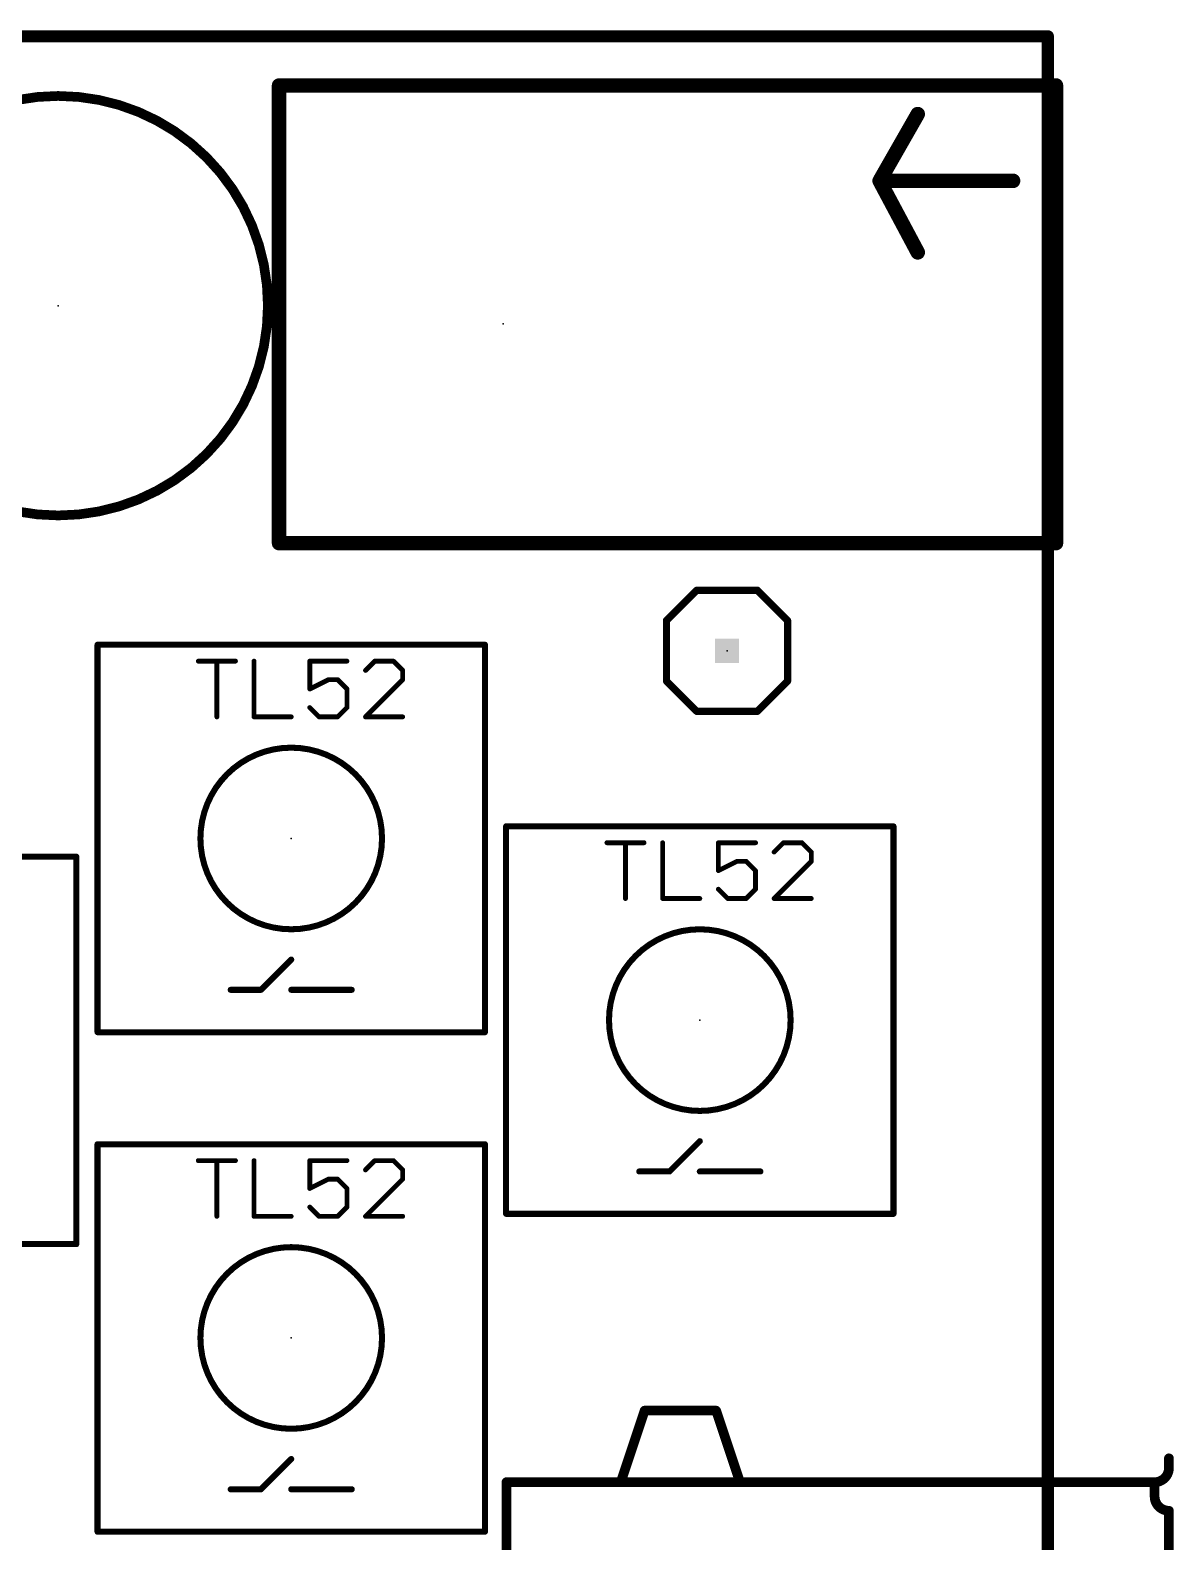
# Model space of a CAD drawing. Extents: x -0.2 to 4.76, y 0.34 to 5.06.
# Drawn here: x 3.559 to 4.504, y 3.807 to 5.055 of the extents above; entities that cross this region are included whole.
import ezdxf

# ---------------------------------------------------------------- set-up
doc = ezdxf.new("R2010")
doc.units = 0
for name, color, linetype in [('21', 253, 'CONTINUOUS'), ('22', 253, 'CONTINUOUS'), ('23', 7, 'CONTINUOUS'), ('24', 7, 'CONTINUOUS'), ('46', 140, 'CONTINUOUS'), ('51', 253, 'CONTINUOUS')]:
    doc.layers.add(name, color=color, linetype=linetype)

# ---------------------------------------------------------------- blocks, each defined once
blk = doc.blocks.new('RECT')
blk.add_solid([(-0.5, -0.5), (0.5, -0.5), (-0.5, 0.5), (0.5, 0.5)])

msp = doc.modelspace()

# ---------------------------------------------------------------- linework, layer by layer
at = {"layer": '21'}
for points, const_width in [([(4.085, 4.5675), (4.11, 4.5925)], 0.006), ([(4.11, 4.5925), (4.16, 4.5925)], 0.006), ([(4.16, 4.5925), (4.185, 4.5675)], 0.006), ([(4.085, 4.5175), (4.085, 4.5675)], 0.006), ([(4.185, 4.5675), (4.185, 4.5175)], 0.006), ([(3.615, 4.2275), (3.615, 4.5475)], 0.005), ([(3.615, 4.5475), (3.935, 4.5475)], 0.005), ([(3.935, 4.5475), (3.935, 4.2275)], 0.005), ([(3.69826, 4.533964), (3.728953, 4.533964)], 0.004), ([(3.713606, 4.487925), (3.713606, 4.533964)], 0.004), ([(3.744299, 4.533964), (3.744299, 4.487925)], 0.004), ([(3.821031, 4.533964), (3.790338, 4.533964)], 0.004), ([(3.790338, 4.533964), (3.790338, 4.510945)], 0.004), ([(3.844051, 4.533964), (3.836378, 4.526291)], 0.004), ([(3.859397, 4.533964), (3.844051, 4.533964)], 0.004), ([(3.86707, 4.526291), (3.859397, 4.533964)], 0.004), ([(3.790338, 4.510945), (3.805685, 4.518618)], 0.004), ([(3.805685, 4.518618), (3.813358, 4.518618)], 0.004), ([(3.813358, 4.518618), (3.821031, 4.510945)], 0.004), ([(3.836378, 4.487925), (3.86707, 4.518618)], 0.004), ([(3.86707, 4.518618), (3.86707, 4.526291)], 0.004), ([(4.085, 4.5175), (4.11, 4.4925)], 0.006), ([(4.16, 4.4925), (4.185, 4.5175)], 0.006), ([(3.821031, 4.510945), (3.821031, 4.495598)], 0.004), ([(3.798011, 4.487925), (3.790338, 4.495598)], 0.004), ([(3.821031, 4.495598), (3.813358, 4.487925)], 0.004), ([(4.11, 4.4925), (4.16, 4.4925)], 0.006), ([(3.744299, 4.487925), (3.774992, 4.487925)], 0.004), ([(3.813358, 4.487925), (3.798011, 4.487925)], 0.004), ([(3.86707, 4.487925), (3.836378, 4.487925)], 0.004), ([(3.9525, 4.0775), (3.9525, 4.3975)], 0.005), ([(3.9525, 4.3975), (4.2725, 4.3975)], 0.005), ([(4.2725, 4.3975), (4.2725, 4.0775)], 0.005), ([(4.03576, 4.383964), (4.066453, 4.383964)], 0.004), ([(4.051106, 4.337925), (4.051106, 4.383964)], 0.004), ([(4.081799, 4.383964), (4.081799, 4.337925)], 0.004), ([(4.158531, 4.383964), (4.127838, 4.383964)], 0.004), ([(4.127838, 4.383964), (4.127838, 4.360945)], 0.004), ([(4.181551, 4.383964), (4.173878, 4.376291)], 0.004), ([(4.196897, 4.383964), (4.181551, 4.383964)], 0.004), ([(4.20457, 4.376291), (4.196897, 4.383964)], 0.004), ([(3.2775, 4.3725), (3.5975, 4.3725)], 0.005), ([(3.5975, 4.3725), (3.5975, 4.0525)], 0.005), ([(4.127838, 4.360945), (4.143185, 4.368618)], 0.004), ([(4.143185, 4.368618), (4.150858, 4.368618)], 0.004), ([(4.150858, 4.368618), (4.158531, 4.360945)], 0.004), ([(4.173878, 4.337925), (4.20457, 4.368618)], 0.004), ([(4.20457, 4.368618), (4.20457, 4.376291)], 0.004), ([(4.158531, 4.360945), (4.158531, 4.345598)], 0.004), ([(4.135511, 4.337925), (4.127838, 4.345598)], 0.004), ([(4.158531, 4.345598), (4.150858, 4.337925)], 0.004), ([(4.081799, 4.337925), (4.112492, 4.337925)], 0.004), ([(4.150858, 4.337925), (4.135511, 4.337925)], 0.004), ([(4.20457, 4.337925), (4.173878, 4.337925)], 0.004), ([(3.75, 4.2625), (3.775, 4.2875)], 0.005), ([(3.725, 4.2625), (3.75, 4.2625)], 0.005), ([(3.775, 4.2625), (3.825, 4.2625)], 0.005), ([(3.935, 4.2275), (3.615, 4.2275)], 0.005), ([(3.615, 3.815), (3.615, 4.135)], 0.005), ([(3.615, 4.135), (3.935, 4.135)], 0.005), ([(3.935, 4.135), (3.935, 3.815)], 0.005), ([(4.0875, 4.1125), (4.1125, 4.1375)], 0.005), ([(3.69826, 4.121464), (3.728953, 4.121464)], 0.004), ([(3.713606, 4.075425), (3.713606, 4.121464)], 0.004), ([(3.744299, 4.121464), (3.744299, 4.075425)], 0.004), ([(3.821031, 4.121464), (3.790338, 4.121464)], 0.004), ([(3.790338, 4.121464), (3.790338, 4.098445)], 0.004), ([(3.844051, 4.121464), (3.836378, 4.113791)], 0.004), ([(3.859397, 4.121464), (3.844051, 4.121464)], 0.004), ([(3.86707, 4.113791), (3.859397, 4.121464)], 0.004), ([(3.790338, 4.098445), (3.805685, 4.106118)], 0.004), ([(3.805685, 4.106118), (3.813358, 4.106118)], 0.004), ([(3.813358, 4.106118), (3.821031, 4.098445)], 0.004), ([(3.836378, 4.075425), (3.86707, 4.106118)], 0.004), ([(3.86707, 4.106118), (3.86707, 4.113791)], 0.004), ([(4.0625, 4.1125), (4.0875, 4.1125)], 0.005), ([(4.1125, 4.1125), (4.1625, 4.1125)], 0.005), ([(3.821031, 4.098445), (3.821031, 4.083098)], 0.004), ([(3.798011, 4.075425), (3.790338, 4.083098)], 0.004), ([(3.821031, 4.083098), (3.813358, 4.075425)], 0.004), ([(3.744299, 4.075425), (3.774992, 4.075425)], 0.004), ([(3.813358, 4.075425), (3.798011, 4.075425)], 0.004), ([(3.86707, 4.075425), (3.836378, 4.075425)], 0.004), ([(4.2725, 4.0775), (3.9525, 4.0775)], 0.005), ([(3.5975, 4.0525), (3.2775, 4.0525)], 0.005), ([(3.75, 3.85), (3.775, 3.875)], 0.005), ([(3.725, 3.85), (3.75, 3.85)], 0.005), ([(3.775, 3.85), (3.825, 3.85)], 0.005), ([(3.935, 3.815), (3.615, 3.815)], 0.005)]:
    msp.add_lwpolyline(points, dxfattribs=dict(at, const_width=const_width))
for points, const_width in [([(4.11, 4.594, 1), (4.11, 4.591)], 0.003), ([(4.111061, 4.591439, 1), (4.108939, 4.593561)], 0.003), ([(4.161061, 4.593561, 1), (4.158939, 4.591439)], 0.003), ([(4.16, 4.591, 1), (4.16, 4.594)], 0.003), ([(4.0865, 4.5675, 1), (4.0835, 4.5675)], 0.003), ([(4.083939, 4.568561, 1), (4.086061, 4.566439)], 0.003), ([(4.1865, 4.5675, 1), (4.1835, 4.5675)], 0.003), ([(4.183939, 4.566439, 1), (4.186061, 4.568561)], 0.003), ([(3.61625, 4.5475, 1), (3.61375, 4.5475)], 0.0025), ([(3.615, 4.54875, 1), (3.615, 4.54625)], 0.0025), ([(3.93625, 4.5475, 1), (3.93375, 4.5475)], 0.0025), ([(3.935, 4.54625, 1), (3.935, 4.54875)], 0.0025), ([(3.69826, 4.534964, 1), (3.69826, 4.532964)], 0.002), ([(3.714606, 4.533964, 1), (3.712606, 4.533964)], 0.002), ([(3.728953, 4.532964, 1), (3.728953, 4.534964)], 0.002), ([(3.745299, 4.533964, 1), (3.743299, 4.533964)], 0.002), ([(3.790338, 4.534964, 1), (3.790338, 4.532964)], 0.002), ([(3.791338, 4.533964, 1), (3.789338, 4.533964)], 0.002), ([(3.821031, 4.532964, 1), (3.821031, 4.534964)], 0.002), ([(3.844051, 4.534964, 1), (3.844051, 4.532964)], 0.002), ([(3.844758, 4.533257, 1), (3.843344, 4.534672)], 0.002), ([(3.860104, 4.534672, 1), (3.85869, 4.533257)], 0.002), ([(3.859397, 4.532964, 1), (3.859397, 4.534964)], 0.002), ([(3.805685, 4.519618, 1), (3.805685, 4.517618)], 0.002), ([(3.806132, 4.517724, 1), (3.805237, 4.519512)], 0.002), ([(3.814065, 4.519325, 1), (3.812651, 4.517911)], 0.002), ([(3.813358, 4.517618, 1), (3.813358, 4.519618)], 0.002), ([(3.83567, 4.526998, 1), (3.837085, 4.525584)], 0.002), ([(3.86807, 4.526291, 1), (3.86607, 4.526291)], 0.002), ([(3.86607, 4.518618, 1), (3.86807, 4.518618)], 0.002), ([(3.866363, 4.525584, 1), (3.867777, 4.526998)], 0.002), ([(3.867777, 4.517911, 1), (3.866363, 4.519325)], 0.002), ([(4.086061, 4.518561, 1), (4.083939, 4.516439)], 0.003), ([(4.0835, 4.5175, 1), (4.0865, 4.5175)], 0.003), ([(4.1835, 4.5175, 1), (4.1865, 4.5175)], 0.003), ([(4.186061, 4.516439, 1), (4.183939, 4.518561)], 0.003), ([(3.789891, 4.511839, 1), (3.790786, 4.51005)], 0.002), ([(3.789338, 4.510945, 1), (3.791338, 4.510945)], 0.002), ([(3.822031, 4.510945, 1), (3.820031, 4.510945)], 0.002), ([(3.820324, 4.510238, 1), (3.821738, 4.511652)], 0.002), ([(3.791045, 4.496305, 1), (3.789631, 4.494891)], 0.002), ([(3.820031, 4.495598, 1), (3.822031, 4.495598)], 0.002), ([(3.821738, 4.494891, 1), (3.820324, 4.496305)], 0.002), ([(4.11, 4.494, 1), (4.11, 4.491)], 0.003), ([(4.108939, 4.491439, 1), (4.111061, 4.493561)], 0.003), ([(4.158939, 4.493561, 1), (4.161061, 4.491439)], 0.003), ([(4.16, 4.491, 1), (4.16, 4.494)], 0.003), ([(3.712606, 4.487925, 1), (3.714606, 4.487925)], 0.002), ([(3.744299, 4.488925, 1), (3.744299, 4.486925)], 0.002), ([(3.743299, 4.487925, 1), (3.745299, 4.487925)], 0.002), ([(3.774992, 4.486925, 1), (3.774992, 4.488925)], 0.002), ([(3.798011, 4.488925, 1), (3.798011, 4.486925)], 0.002), ([(3.797304, 4.487218, 1), (3.798719, 4.488632)], 0.002), ([(3.812651, 4.488632, 1), (3.814065, 4.487218)], 0.002), ([(3.813358, 4.486925, 1), (3.813358, 4.488925)], 0.002), ([(3.83567, 4.488632, 1), (3.837085, 4.487218)], 0.002), ([(3.836378, 4.488925, 1), (3.836378, 4.486925)], 0.002), ([(3.86707, 4.486925, 1), (3.86707, 4.488925)], 0.002), ([(3.775, 4.3125, 1), (3.775, 4.4625, 1), (3.775, 4.3125)], 0.005), ([(3.95375, 4.3975, 1), (3.95125, 4.3975)], 0.0025), ([(3.9525, 4.39875, 1), (3.9525, 4.39625)], 0.0025), ([(4.27375, 4.3975, 1), (4.27125, 4.3975)], 0.0025), ([(4.2725, 4.39625, 1), (4.2725, 4.39875)], 0.0025), ([(4.03576, 4.384964, 1), (4.03576, 4.382964)], 0.002), ([(4.052106, 4.383964, 1), (4.050106, 4.383964)], 0.002), ([(4.066453, 4.382964, 1), (4.066453, 4.384964)], 0.002), ([(4.082799, 4.383964, 1), (4.080799, 4.383964)], 0.002), ([(4.127838, 4.384964, 1), (4.127838, 4.382964)], 0.002), ([(4.128838, 4.383964, 1), (4.126838, 4.383964)], 0.002), ([(4.158531, 4.382964, 1), (4.158531, 4.384964)], 0.002), ([(4.181551, 4.384964, 1), (4.181551, 4.382964)], 0.002), ([(4.182258, 4.383257, 1), (4.180844, 4.384672)], 0.002), ([(4.197604, 4.384672, 1), (4.19619, 4.383257)], 0.002), ([(4.196897, 4.382964, 1), (4.196897, 4.384964)], 0.002), ([(3.59875, 4.3725, 1), (3.59625, 4.3725)], 0.0025), ([(3.5975, 4.37125, 1), (3.5975, 4.37375)], 0.0025), ([(4.143185, 4.369618, 1), (4.143185, 4.367618)], 0.002), ([(4.143632, 4.367724, 1), (4.142737, 4.369512)], 0.002), ([(4.151565, 4.369325, 1), (4.150151, 4.367911)], 0.002), ([(4.150858, 4.367618, 1), (4.150858, 4.369618)], 0.002), ([(4.17317, 4.376998, 1), (4.174585, 4.375584)], 0.002), ([(4.20557, 4.376291, 1), (4.20357, 4.376291)], 0.002), ([(4.20357, 4.368618, 1), (4.20557, 4.368618)], 0.002), ([(4.203863, 4.375584, 1), (4.205277, 4.376998)], 0.002), ([(4.205277, 4.367911, 1), (4.203863, 4.369325)], 0.002), ([(4.127391, 4.361839, 1), (4.128286, 4.36005)], 0.002), ([(4.126838, 4.360945, 1), (4.128838, 4.360945)], 0.002), ([(4.159531, 4.360945, 1), (4.157531, 4.360945)], 0.002), ([(4.157824, 4.360238, 1), (4.159238, 4.361652)], 0.002), ([(4.128545, 4.346305, 1), (4.127131, 4.344891)], 0.002), ([(4.157531, 4.345598, 1), (4.159531, 4.345598)], 0.002), ([(4.159238, 4.344891, 1), (4.157824, 4.346305)], 0.002), ([(4.050106, 4.337925, 1), (4.052106, 4.337925)], 0.002), ([(4.081799, 4.338925, 1), (4.081799, 4.336925)], 0.002), ([(4.080799, 4.337925, 1), (4.082799, 4.337925)], 0.002), ([(4.112492, 4.336925, 1), (4.112492, 4.338925)], 0.002), ([(4.135511, 4.338925, 1), (4.135511, 4.336925)], 0.002), ([(4.134804, 4.337218, 1), (4.136219, 4.338632)], 0.002), ([(4.150151, 4.338632, 1), (4.151565, 4.337218)], 0.002), ([(4.150858, 4.336925, 1), (4.150858, 4.338925)], 0.002), ([(4.17317, 4.338632, 1), (4.174585, 4.337218)], 0.002), ([(4.173878, 4.338925, 1), (4.173878, 4.336925)], 0.002), ([(4.20457, 4.336925, 1), (4.20457, 4.338925)], 0.002), ([(4.1125, 4.1625, 1), (4.1125, 4.3125, 1), (4.1125, 4.1625)], 0.005), ([(3.775884, 4.286616, 1), (3.774116, 4.288384)], 0.0025), ([(3.725, 4.26375, 1), (3.725, 4.26125)], 0.0025), ([(3.749116, 4.263384, 1), (3.750884, 4.261616)], 0.0025), ([(3.75, 4.26125, 1), (3.75, 4.26375)], 0.0025), ([(3.775, 4.26375, 1), (3.775, 4.26125)], 0.0025), ([(3.825, 4.26125, 1), (3.825, 4.26375)], 0.0025), ([(3.615, 4.22875, 1), (3.615, 4.22625)], 0.0025), ([(3.61375, 4.2275, 1), (3.61625, 4.2275)], 0.0025), ([(3.93375, 4.2275, 1), (3.93625, 4.2275)], 0.0025), ([(3.935, 4.22625, 1), (3.935, 4.22875)], 0.0025), ([(3.61625, 4.135, 1), (3.61375, 4.135)], 0.0025), ([(3.615, 4.13625, 1), (3.615, 4.13375)], 0.0025), ([(3.93625, 4.135, 1), (3.93375, 4.135)], 0.0025), ([(3.935, 4.13375, 1), (3.935, 4.13625)], 0.0025), ([(4.113384, 4.136616, 1), (4.111616, 4.138384)], 0.0025), ([(3.69826, 4.122464, 1), (3.69826, 4.120464)], 0.002), ([(3.714606, 4.121464, 1), (3.712606, 4.121464)], 0.002), ([(3.728953, 4.120464, 1), (3.728953, 4.122464)], 0.002), ([(3.745299, 4.121464, 1), (3.743299, 4.121464)], 0.002), ([(3.790338, 4.122464, 1), (3.790338, 4.120464)], 0.002), ([(3.791338, 4.121464, 1), (3.789338, 4.121464)], 0.002), ([(3.821031, 4.120464, 1), (3.821031, 4.122464)], 0.002), ([(3.844051, 4.122464, 1), (3.844051, 4.120464)], 0.002), ([(3.844758, 4.120757, 1), (3.843344, 4.122172)], 0.002), ([(3.860104, 4.122172, 1), (3.85869, 4.120757)], 0.002), ([(3.859397, 4.120464, 1), (3.859397, 4.122464)], 0.002), ([(3.805685, 4.107118, 1), (3.805685, 4.105118)], 0.002), ([(3.806132, 4.105224, 1), (3.805237, 4.107012)], 0.002), ([(3.814065, 4.106825, 1), (3.812651, 4.105411)], 0.002), ([(3.813358, 4.105118, 1), (3.813358, 4.107118)], 0.002), ([(3.83567, 4.114498, 1), (3.837085, 4.113084)], 0.002), ([(3.86807, 4.113791, 1), (3.86607, 4.113791)], 0.002), ([(3.86607, 4.106118, 1), (3.86807, 4.106118)], 0.002), ([(3.866363, 4.113084, 1), (3.867777, 4.114498)], 0.002), ([(3.867777, 4.105411, 1), (3.866363, 4.106825)], 0.002), ([(4.0625, 4.11375, 1), (4.0625, 4.11125)], 0.0025), ([(4.086616, 4.113384, 1), (4.088384, 4.111616)], 0.0025), ([(4.0875, 4.11125, 1), (4.0875, 4.11375)], 0.0025), ([(4.1125, 4.11375, 1), (4.1125, 4.11125)], 0.0025), ([(4.1625, 4.11125, 1), (4.1625, 4.11375)], 0.0025), ([(3.789891, 4.099339, 1), (3.790786, 4.09755)], 0.002), ([(3.789338, 4.098445, 1), (3.791338, 4.098445)], 0.002), ([(3.822031, 4.098445, 1), (3.820031, 4.098445)], 0.002), ([(3.820324, 4.097738, 1), (3.821738, 4.099152)], 0.002), ([(3.791045, 4.083805, 1), (3.789631, 4.082391)], 0.002), ([(3.820031, 4.083098, 1), (3.822031, 4.083098)], 0.002), ([(3.821738, 4.082391, 1), (3.820324, 4.083805)], 0.002), ([(3.712606, 4.075425, 1), (3.714606, 4.075425)], 0.002), ([(3.744299, 4.076425, 1), (3.744299, 4.074425)], 0.002), ([(3.743299, 4.075425, 1), (3.745299, 4.075425)], 0.002), ([(3.774992, 4.074425, 1), (3.774992, 4.076425)], 0.002), ([(3.798011, 4.076425, 1), (3.798011, 4.074425)], 0.002), ([(3.797304, 4.074718, 1), (3.798719, 4.076132)], 0.002), ([(3.812651, 4.076132, 1), (3.814065, 4.074718)], 0.002), ([(3.813358, 4.074425, 1), (3.813358, 4.076425)], 0.002), ([(3.83567, 4.076132, 1), (3.837085, 4.074718)], 0.002), ([(3.836378, 4.076425, 1), (3.836378, 4.074425)], 0.002), ([(3.86707, 4.074425, 1), (3.86707, 4.076425)], 0.002), ([(3.9525, 4.07875, 1), (3.9525, 4.07625)], 0.0025), ([(3.95125, 4.0775, 1), (3.95375, 4.0775)], 0.0025), ([(4.27125, 4.0775, 1), (4.27375, 4.0775)], 0.0025), ([(4.2725, 4.07625, 1), (4.2725, 4.07875)], 0.0025), ([(3.59625, 4.0525, 1), (3.59875, 4.0525)], 0.0025), ([(3.5975, 4.05125, 1), (3.5975, 4.05375)], 0.0025), ([(3.775, 3.9, 1), (3.775, 4.05, 1), (3.775, 3.9)], 0.005), ([(3.775884, 3.874116, 1), (3.774116, 3.875884)], 0.0025), ([(3.725, 3.85125, 1), (3.725, 3.84875)], 0.0025), ([(3.749116, 3.850884, 1), (3.750884, 3.849116)], 0.0025), ([(3.75, 3.84875, 1), (3.75, 3.85125)], 0.0025), ([(3.775, 3.85125, 1), (3.775, 3.84875)], 0.0025), ([(3.825, 3.84875, 1), (3.825, 3.85125)], 0.0025), ([(3.615, 3.81625, 1), (3.615, 3.81375)], 0.0025), ([(3.61375, 3.815, 1), (3.61625, 3.815)], 0.0025), ([(3.93375, 3.815, 1), (3.93625, 3.815)], 0.0025), ([(3.935, 3.81375, 1), (3.935, 3.81625)], 0.0025)]:
    msp.add_lwpolyline(points, format="xyb", dxfattribs=dict(at, const_width=const_width))
at = {"layer": '22'}
for points, const_width in [([(4.406693, 5.00935), (3.764961, 5.00935)], 0.012), ([(3.764961, 5.00935), (3.764961, 4.631398)], 0.012), ([(4.406693, 4.631398), (4.406693, 5.00935)], 0.012), ([(4.261024, 4.93061), (4.29252, 4.985728)], 0.012), ([(4.37126, 4.93061), (4.261024, 4.93061)], 0.012), ([(4.261024, 4.93061), (4.29252, 4.871555)], 0.012), ([(3.764961, 4.631398), (4.406693, 4.631398)], 0.012), ([(4.047244, 3.855906), (4.066929, 3.914961)], 0.008), ([(4.066929, 3.914961), (4.125984, 3.914961)], 0.008), ([(4.125984, 3.914961), (4.145669, 3.855906)], 0.008), ([(4.5, 3.867717), (4.5, 3.875591)], 0.008), ([(3.952756, 3.344094), (3.952756, 3.855906)], 0.008), ([(3.952756, 3.855906), (4.047244, 3.855906)], 0.008), ([(4.047244, 3.855906), (4.145669, 3.855906)], 0.008), ([(4.145669, 3.855906), (4.488189, 3.855906)], 0.008), ([(4.488189, 3.855906), (4.488189, 3.855902)], 0.008), ([(4.488189, 3.855902), (4.488189, 3.844094)], 0.008), ([(4.5, 3.832283), (4.5, 3.367717)], 0.008)]:
    msp.add_lwpolyline(points, dxfattribs=dict(at, const_width=const_width))
for points, const_width in [([(3.764961, 5.01235, 1), (3.764961, 5.00635)], 0.006), ([(3.767961, 5.00935, 1), (3.761961, 5.00935)], 0.006), ([(4.409693, 5.00935, 1), (4.403693, 5.00935)], 0.006), ([(4.406693, 5.00635, 1), (4.406693, 5.01235)], 0.006), ([(3.5825, 4.654272, 1), (3.5825, 5.000728, 1), (3.5825, 4.654272)], 0.008), ([(4.295124, 4.98424, 1), (4.289915, 4.987217)], 0.006), ([(4.261024, 4.93361, 1), (4.261024, 4.92761)], 0.006), ([(4.263671, 4.932022, 1), (4.258377, 4.929198)], 0.006), ([(4.258419, 4.932099, 1), (4.263628, 4.929122)], 0.006), ([(4.37126, 4.92761, 1), (4.37126, 4.93361)], 0.006), ([(4.289873, 4.870143, 1), (4.295167, 4.872967)], 0.006), ([(3.764961, 4.634398, 1), (3.764961, 4.628398)], 0.006), ([(3.761961, 4.631398, 1), (3.767961, 4.631398)], 0.006), ([(4.403693, 4.631398, 1), (4.409693, 4.631398)], 0.006), ([(4.406693, 4.628398, 1), (4.406693, 4.634398)], 0.006), ([(4.066929, 3.916961, 1), (4.066929, 3.912961)], 0.004), ([(4.068827, 3.914328, 1), (4.065032, 3.915593)], 0.004), ([(4.127882, 3.915593, 1), (4.124087, 3.914328)], 0.004), ([(4.125984, 3.912961, 1), (4.125984, 3.916961)], 0.004), ([(4.488189, 3.855902, 0.414214), (4.5, 3.867713)], 0.008), ([(4.502, 3.875591, 1), (4.498, 3.875591)], 0.004), ([(4.502, 3.867713, 1), (4.498, 3.867713)], 0.004), ([(3.954756, 3.855906, 1), (3.950756, 3.855906)], 0.004), ([(3.952756, 3.857906, 1), (3.952756, 3.853906)], 0.004), ([(4.047244, 3.857906, 1), (4.047244, 3.853906)], 0.004), ([(4.045347, 3.856538, 1), (4.049141, 3.855273)], 0.004), ([(4.047244, 3.853906, 1), (4.047244, 3.857906)], 0.004), ([(4.145669, 3.857906, 1), (4.145669, 3.853906)], 0.004), ([(4.143772, 3.855273, 1), (4.147567, 3.856538)], 0.004), ([(4.145669, 3.853906, 1), (4.145669, 3.857906)], 0.004), ([(4.490189, 3.855906, 1), (4.486189, 3.855906)], 0.004), ([(4.490189, 3.855902, 1), (4.486189, 3.855902)], 0.004), ([(4.488189, 3.857902, 1), (4.488189, 3.853902)], 0.004), ([(4.486189, 3.855902, 1), (4.490189, 3.855902)], 0.004), ([(4.488189, 3.853906, 1), (4.488189, 3.857906)], 0.004), ([(4.498, 3.867717, 1), (4.502, 3.867717)], 0.004), ([(4.488189, 3.844094, 0.414214), (4.5, 3.832283)], 0.008), ([(4.490189, 3.844094, 1), (4.486189, 3.844094)], 0.004), ([(4.486189, 3.844094, 1), (4.490189, 3.844094)], 0.004), ([(4.502, 3.832283, 1), (4.498, 3.832283)], 0.004), ([(4.5, 3.830283, 1), (4.5, 3.834283)], 0.004)]:
    msp.add_lwpolyline(points, format="xyb", dxfattribs=dict(at, const_width=const_width))
at = {"layer": '23'}
for p in [(4.135, 4.5425), (3.775, 4.3875), (4.1125, 4.2375), (3.775, 3.975)]:
    msp.add_point(p, dxfattribs=at)
at = {"layer": '24'}
for p in [(3.5825, 4.8275), (3.95, 4.8125)]:
    msp.add_point(p, dxfattribs=at)
at = {"layer": '46', "const_width": 0.01}
for points in [[(0.15, 5.05), (4.4, 5.05)], [(4.4, 5.05), (4.4, 0.35)]]:
    msp.add_lwpolyline(points, dxfattribs=at)
at = {"layer": '46', "const_width": 0.005}
for points in [[(4.4025, 5.05, 1), (4.3975, 5.05)], [(4.4, 5.0475, 1), (4.4, 5.0525)]]:
    msp.add_lwpolyline(points, format="xyb", dxfattribs=at)

# ---------------------------------------------------------------- block references
at = {"layer": '51', "xscale": 0.02, "yscale": 0.02, "rotation": 90}
msp.add_blockref('RECT', (4.135, 4.5425), dxfattribs=at)

doc.saveas('drawing.dxf')
